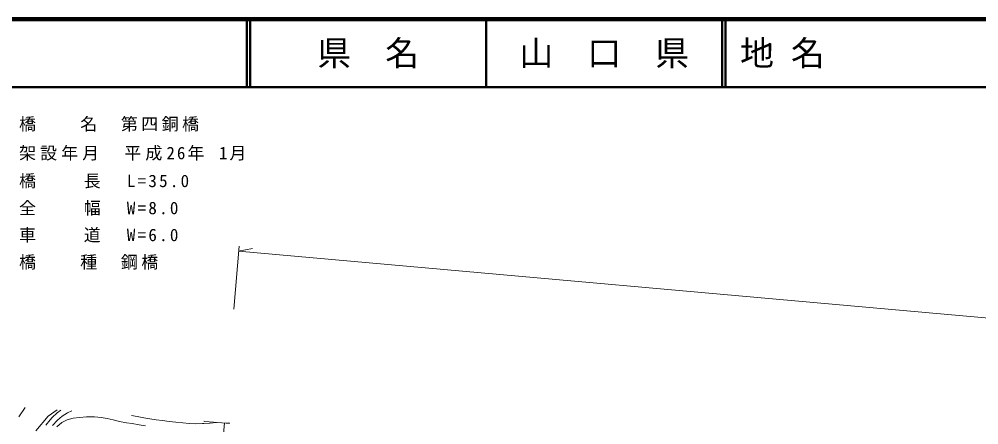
# Model space of a CAD drawing. Units: millimetres, scale not verified. Extents: x 40000 to 1780024, y 20000 to 394439.
# Drawn here: x 1364266 to 1505561, y 334684 to 394439 of the extents above; entities that cross this region are included whole.
import ezdxf
from ezdxf.enums import TextEntityAlignment as Align

# ---------------------------------------------------------------- set-up
doc = ezdxf.new("R2010")
doc.units = ezdxf.units.MM
doc.header["$LTSCALE"] = 1000
for name, color, linetype, lineweight in [('M-BGD', 7, 'Continuous', 13), ('M-STR-HTXT', 7, 'Continuous', 13), ('M-TTL', 1, 'Continuous', 35), ('M-TTL-LINE', 7, 'Continuous', 50)]:
    doc.layers.add(name, color=color, linetype=linetype, lineweight=lineweight)
doc.layers.add('M-TTL-TXT', color=7, linetype='Continuous')
doc.styles.add('ＭＳ ゴシック', font='')
doc.styles.get('ＭＳ ゴシック').set_extended_font_data('MS Gothic')

msp = doc.modelspace()

# ---------------------------------------------------------------- linework, layer by layer
at = {"layer": 'M-BGD'}
for p, q in [((1364226, 335846), (1365166, 337256)), ((1368519, 335964), (1369861, 336895)), ((1369872, 336457), (1369127, 335769)), ((1370418, 336852), (1369872, 336457)), ((1370613, 335976), (1371386, 336457)), ((1371386, 336457), (1372014, 336729)), ((1366729, 333790), (1368519, 335964)), ((1368804, 335424), (1368196, 334628)), ((1369127, 335769), (1368804, 335424)), ((1369190, 334576), (1369888, 335357)), ((1370545, 335007), (1369807, 334371)), ((1369888, 335357), (1370613, 335976)), ((1371350, 335417), (1370545, 335007)), ((1372215, 335648), (1371350, 335417)), ((1373158, 335772), (1372215, 335648)), ((1374194, 335858), (1373158, 335772)), ((1374327, 335868), (1374194, 335858)), ((1375373, 335880), (1374327, 335868)), ((1376312, 335783), (1375373, 335880)), ((1377198, 335610), (1376312, 335783)), ((1378086, 335396), (1377198, 335610)), ((1379030, 335177), (1378086, 335396)), ((1380085, 334985), (1379030, 335177)), ((1380914, 334860), (1380085, 334985)), ((1380809, 336051), (1381617, 335910)), ((1381617, 335910), (1382599, 335736)), ((1382599, 335736), (1383521, 335576)), ((1383521, 335576), (1384424, 335430)), ((1384424, 335430), (1385354, 335297)), ((1385354, 335297), (1386354, 335176)), ((1386354, 335176), (1387322, 335079)), ((1387322, 335079), (1388382, 334976)), ((1388382, 334976), (1389317, 334892)), ((1389317, 334892), (1390242, 334848)), ((1391275, 334865), (1391468, 334876)), ((1391437, 335231), (1391598, 335190)), ((1391468, 334876), (1392402, 334940)), ((1391598, 335190), (1394717, 334930)), ((1392402, 334940), (1393293, 335049)), ((1394717, 334930), (1395267, 334936)), ((1381919, 334702), (1380914, 334860)), ((1382852, 334552), (1381919, 334702)), ((1390242, 334848), (1391275, 334865))]:
    msp.add_line(p, q, dxfattribs=at)
at = {"layer": 'M-STR-HTXT'}
for p, q in [((1395867, 351711), (1396632, 361000)), ((1396572, 360269), (1398598, 360649)), ((1396572, 360269), (1579922, 343913)), ((1394219, 331678), (1394492, 334996))]:
    msp.add_line(p, q, dxfattribs=at)
at = {"layer": 'M-TTL', "color": 2, "lineweight": 140}
msp.add_line((1780024, 394439), (1140024, 394439), dxfattribs=at)
at = {"layer": 'M-TTL-LINE'}
for p, q in [((1397774, 394439), (1397774, 384439)), ((1398274, 394439), (1398274, 384439)), ((1433024, 394439), (1433024, 384439)), ((1467774, 394439), (1467774, 384439)), ((1468274, 394439), (1468274, 384439)), ((1140024, 384439), (1780024, 384439))]:
    msp.add_line(p, q, dxfattribs=at)

# ---------------------------------------------------------------- texts
at = {"layer": 'M-STR-HTXT', "char_height": 1833, "attachment_point": 7, "style": 'ＭＳ ゴシック'}
for s, insert in [('\\T1.2;橋\u3000\u3000名\u3000第四銅橋', (1364242, 377885)), ('\\T1.24;架設年月\u3000平成26年\\~1月', (1364242, 373590)), ('\\T1.27;橋\u3000\u3000長\u3000L=35.0', (1364242, 369492)), ('\\T1.27;全\u3000\u3000幅\u3000W=8.0', (1364242, 365512)), ('\\T1.27;車\u3000\u3000道\u3000W=6.0', (1364242, 361532)), ('\\T1.2;橋\u3000\u3000種\u3000鋼橋', (1364242, 357552))]:
    msp.add_mtext(s, dxfattribs=dict(at, insert=insert))
at = {"layer": 'M-TTL-TXT', "style": 'ＭＳ ゴシック'}
for s, p in [('県\u3000名', (1415649, 389439)), ('山\u3000口\u3000県', (1450399, 389439))]:
    msp.add_text(s, height=3666, dxfattribs=at).set_placement(p, align=Align.MIDDLE_CENTER)
msp.add_text('地 名', height=3666, dxfattribs=at).set_placement((1470404, 389439), align=Align.MIDDLE_LEFT)

doc.saveas('drawing.dxf')
